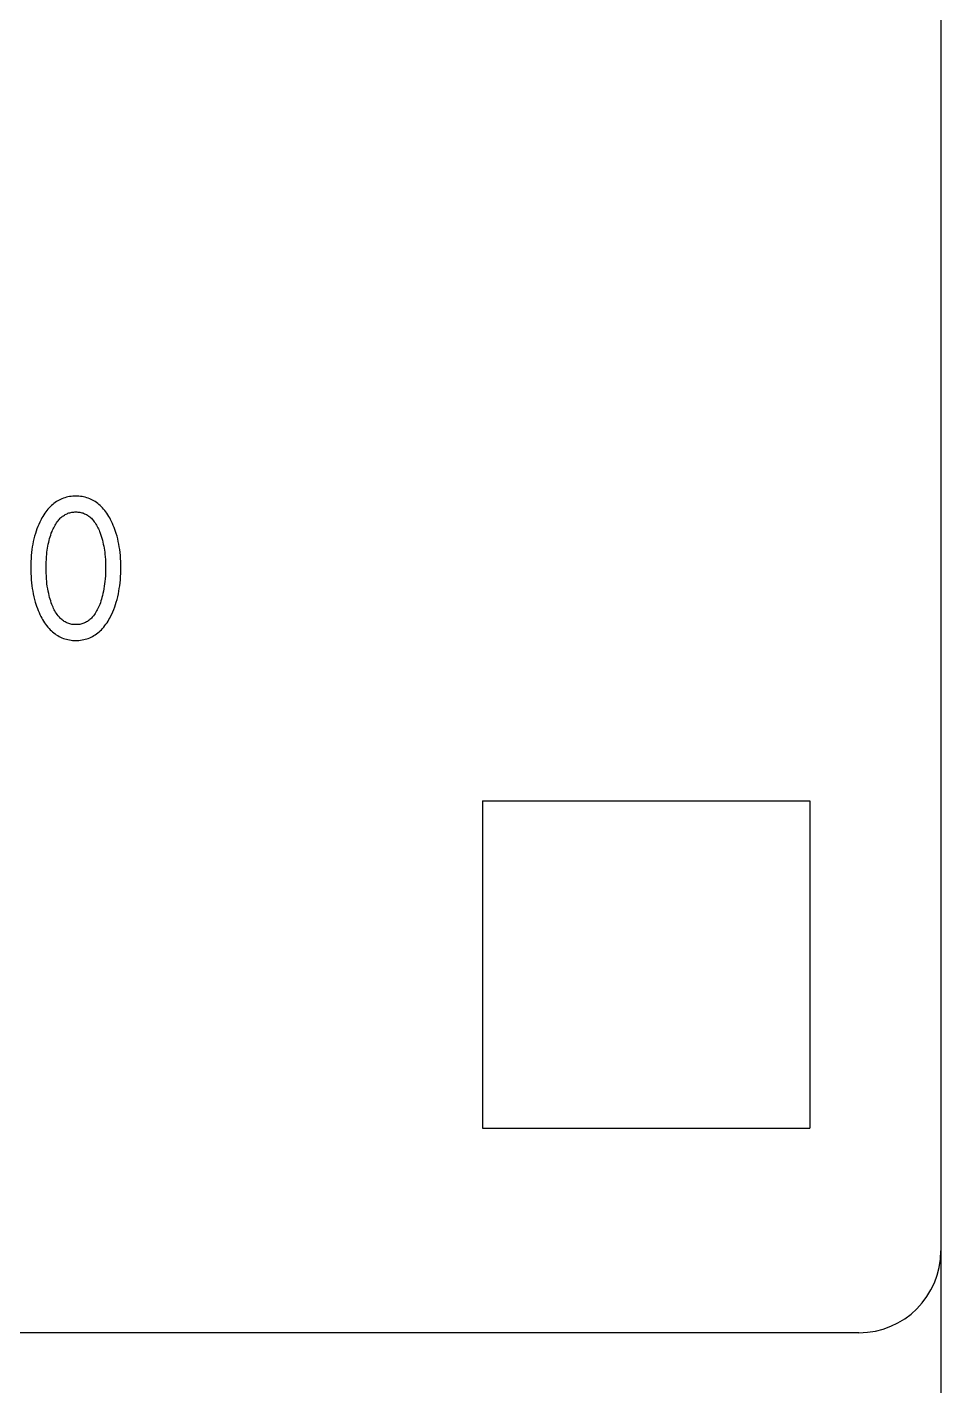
# Model space of a CAD drawing. Extents: x 0 to 420, y 0 to 297.
# Drawn here: x 172.1 to 183.26, y 191.71 to 208.31 of the extents above; entities that cross this region are included whole.
import ezdxf

# ---------------------------------------------------------------- set-up
doc = ezdxf.new("R2010")
doc.units = 0
doc.header["$LTSCALE"] = 23.1
doc.layers.add('10000_FRONT', color=7, linetype='CONTINUOUS')

msp = doc.modelspace()

# ---------------------------------------------------------------- linework, layer by layer
at = {"layer": '10000_FRONT', "color": 7, "linetype": 'CONTINUOUS'}
for p, q in [((183.263, 258.856), (183.263, 170.856)), ((172.396, 202.468), (172.382, 202.455)), ((172.41, 202.481), (172.396, 202.468)), ((172.425, 202.493), (172.41, 202.481)), ((172.44, 202.504), (172.425, 202.493)), ((172.456, 202.515), (172.44, 202.504)), ((172.472, 202.525), (172.456, 202.515)), ((172.489, 202.534), (172.472, 202.525)), ((172.506, 202.543), (172.489, 202.534)), ((172.523, 202.55), (172.506, 202.543)), ((172.541, 202.557), (172.523, 202.55)), ((172.559, 202.563), (172.541, 202.557)), ((172.578, 202.568), (172.559, 202.563)), ((172.596, 202.572), (172.578, 202.568)), ((172.615, 202.576), (172.596, 202.572)), ((172.634, 202.578), (172.615, 202.576)), ((172.654, 202.58), (172.634, 202.578)), ((172.673, 202.581), (172.654, 202.58)), ((172.692, 202.582), (172.673, 202.581)), ((172.711, 202.581), (172.692, 202.582)), ((172.731, 202.58), (172.711, 202.581)), ((172.75, 202.578), (172.731, 202.58)), ((172.769, 202.576), (172.75, 202.578)), ((172.788, 202.572), (172.769, 202.576)), ((172.807, 202.568), (172.788, 202.572)), ((172.825, 202.563), (172.807, 202.568)), ((172.844, 202.557), (172.825, 202.563)), ((172.862, 202.55), (172.844, 202.557)), ((172.879, 202.543), (172.862, 202.55)), ((172.896, 202.534), (172.879, 202.543)), ((172.913, 202.525), (172.896, 202.534)), ((172.929, 202.515), (172.913, 202.525)), ((172.945, 202.504), (172.929, 202.515)), ((172.96, 202.493), (172.945, 202.504)), ((172.975, 202.481), (172.96, 202.493)), ((172.989, 202.468), (172.975, 202.481)), ((173.003, 202.455), (172.989, 202.468)), ((172.268, 202.297), (172.264, 202.29)), ((172.278, 202.316), (172.268, 202.297)), ((172.289, 202.335), (172.278, 202.316)), ((172.301, 202.354), (172.289, 202.335)), ((172.313, 202.372), (172.301, 202.354)), ((172.325, 202.39), (172.313, 202.372)), ((172.338, 202.407), (172.325, 202.39)), ((172.352, 202.424), (172.338, 202.407)), ((172.367, 202.44), (172.352, 202.424)), ((172.382, 202.455), (172.367, 202.44)), ((172.477, 202.282), (172.485, 202.292)), ((172.485, 202.292), (172.493, 202.301)), ((172.493, 202.301), (172.502, 202.311)), ((172.502, 202.311), (172.511, 202.319)), ((172.511, 202.319), (172.521, 202.328)), ((172.521, 202.328), (172.531, 202.336)), ((172.531, 202.336), (172.541, 202.343)), ((172.541, 202.343), (172.552, 202.35)), ((172.552, 202.35), (172.562, 202.356)), ((172.562, 202.356), (172.573, 202.362)), ((172.573, 202.362), (172.585, 202.367)), ((172.585, 202.367), (172.596, 202.372)), ((172.596, 202.372), (172.607, 202.376)), ((172.607, 202.376), (172.619, 202.379)), ((172.619, 202.379), (172.631, 202.382)), ((172.631, 202.382), (172.643, 202.385)), ((172.643, 202.385), (172.655, 202.387)), ((172.655, 202.387), (172.667, 202.388)), ((172.667, 202.388), (172.68, 202.389)), ((172.68, 202.389), (172.692, 202.389)), ((172.692, 202.389), (172.704, 202.389)), ((172.704, 202.389), (172.717, 202.388)), ((172.717, 202.388), (172.729, 202.387)), ((172.729, 202.387), (172.741, 202.385)), ((172.741, 202.385), (172.753, 202.382)), ((172.753, 202.382), (172.765, 202.379)), ((172.765, 202.379), (172.777, 202.376)), ((172.777, 202.376), (172.788, 202.372)), ((172.788, 202.372), (172.8, 202.367)), ((172.8, 202.367), (172.811, 202.362)), ((172.811, 202.362), (172.822, 202.356)), ((172.822, 202.356), (172.833, 202.35)), ((172.833, 202.35), (172.843, 202.343)), ((172.843, 202.343), (172.853, 202.336)), ((172.853, 202.336), (172.863, 202.328)), ((172.863, 202.328), (172.873, 202.319)), ((172.873, 202.319), (172.882, 202.311)), ((172.882, 202.311), (172.891, 202.301)), ((172.891, 202.301), (172.899, 202.292)), ((172.899, 202.292), (172.908, 202.282)), ((173.018, 202.44), (173.003, 202.455)), ((173.032, 202.424), (173.018, 202.44)), ((173.046, 202.407), (173.032, 202.424)), ((173.059, 202.39), (173.046, 202.407)), ((173.072, 202.372), (173.059, 202.39)), ((173.084, 202.354), (173.072, 202.372)), ((173.095, 202.335), (173.084, 202.354)), ((173.106, 202.316), (173.095, 202.335)), ((173.116, 202.297), (173.106, 202.316)), ((173.128, 202.274), (173.116, 202.297)), ((172.198, 202.125), (172.189, 202.093)), ((172.207, 202.153), (172.198, 202.125)), ((172.217, 202.181), (172.207, 202.153)), ((172.227, 202.209), (172.217, 202.181)), ((172.239, 202.236), (172.227, 202.209)), ((172.251, 202.263), (172.239, 202.236)), ((172.264, 202.29), (172.251, 202.263)), ((172.386, 202.107), (172.393, 202.128)), ((172.393, 202.128), (172.402, 202.149)), ((172.402, 202.149), (172.408, 202.165)), ((172.408, 202.165), (172.415, 202.181)), ((172.415, 202.181), (172.422, 202.196)), ((172.422, 202.196), (172.43, 202.211)), ((172.43, 202.211), (172.438, 202.226)), ((172.438, 202.226), (172.447, 202.241)), ((172.447, 202.241), (172.456, 202.255)), ((172.456, 202.255), (172.466, 202.269)), ((172.466, 202.269), (172.477, 202.282)), ((172.908, 202.282), (172.918, 202.269)), ((172.918, 202.269), (172.928, 202.255)), ((172.928, 202.255), (172.937, 202.241)), ((172.937, 202.241), (172.946, 202.226)), ((172.946, 202.226), (172.954, 202.211)), ((172.954, 202.211), (172.962, 202.196)), ((172.962, 202.196), (172.969, 202.181)), ((172.969, 202.181), (172.976, 202.165)), ((172.976, 202.165), (172.983, 202.149)), ((172.983, 202.149), (172.985, 202.143)), ((172.985, 202.143), (172.994, 202.119)), ((173.14, 202.249), (173.128, 202.274)), ((173.15, 202.225), (173.14, 202.249)), ((173.16, 202.2), (173.15, 202.225)), ((173.17, 202.175), (173.16, 202.2)), ((173.178, 202.15), (173.17, 202.175)), ((173.186, 202.125), (173.178, 202.15)), ((173.196, 202.093), (173.186, 202.125)), ((172.16, 201.962), (172.156, 201.929)), ((172.166, 201.995), (172.16, 201.962)), ((172.173, 202.028), (172.166, 201.995)), ((172.18, 202.06), (172.173, 202.028)), ((172.189, 202.093), (172.18, 202.06)), ((172.347, 201.946), (172.351, 201.97)), ((172.351, 201.97), (172.356, 201.995)), ((172.356, 201.995), (172.361, 202.019)), ((172.361, 202.019), (172.367, 202.041)), ((172.367, 202.041), (172.372, 202.063)), ((172.372, 202.063), (172.379, 202.085)), ((172.379, 202.085), (172.386, 202.107)), ((172.994, 202.119), (173.002, 202.094)), ((173.002, 202.094), (173.01, 202.07)), ((173.01, 202.07), (173.017, 202.044)), ((173.017, 202.044), (173.023, 202.019)), ((173.023, 202.019), (173.028, 201.995)), ((173.028, 201.995), (173.033, 201.97)), ((173.033, 201.97), (173.038, 201.946)), ((173.204, 202.06), (173.196, 202.093)), ((173.211, 202.028), (173.204, 202.06)), ((173.218, 201.995), (173.211, 202.028)), ((173.224, 201.962), (173.218, 201.995)), ((173.229, 201.929), (173.224, 201.962)), ((172.145, 201.819), (172.143, 201.783)), ((172.148, 201.856), (172.145, 201.819)), ((172.151, 201.893), (172.148, 201.856)), ((172.156, 201.929), (172.151, 201.893)), ((172.33, 201.773), (172.332, 201.806)), ((172.332, 201.806), (172.334, 201.839)), ((172.334, 201.839), (172.337, 201.872)), ((172.337, 201.872), (172.34, 201.897)), ((172.34, 201.897), (172.343, 201.921)), ((172.343, 201.921), (172.347, 201.946)), ((173.038, 201.946), (173.041, 201.921)), ((173.041, 201.921), (173.045, 201.897)), ((173.045, 201.897), (173.047, 201.872)), ((173.047, 201.872), (173.05, 201.839)), ((173.05, 201.839), (173.053, 201.806)), ((173.053, 201.806), (173.054, 201.773)), ((173.233, 201.893), (173.229, 201.929)), ((173.237, 201.856), (173.233, 201.893)), ((173.239, 201.819), (173.237, 201.856)), ((173.241, 201.783), (173.239, 201.819)), ((172.143, 201.783), (172.142, 201.746)), ((172.142, 201.746), (172.142, 201.709)), ((172.142, 201.709), (172.142, 201.672)), ((172.142, 201.672), (172.143, 201.635)), ((172.143, 201.635), (172.145, 201.598)), ((172.329, 201.74), (172.33, 201.773)), ((172.329, 201.707), (172.329, 201.74)), ((172.329, 201.674), (172.329, 201.707)), ((172.33, 201.64), (172.329, 201.674)), ((172.332, 201.607), (172.33, 201.64)), ((173.054, 201.64), (173.053, 201.607)), ((173.054, 201.773), (173.055, 201.74)), ((173.055, 201.674), (173.054, 201.64)), ((173.055, 201.74), (173.055, 201.707)), ((173.055, 201.707), (173.055, 201.674)), ((173.239, 201.598), (173.241, 201.635)), ((173.242, 201.746), (173.241, 201.783)), ((173.241, 201.635), (173.242, 201.672)), ((173.243, 201.709), (173.242, 201.746)), ((173.242, 201.672), (173.243, 201.709)), ((172.145, 201.598), (172.147, 201.56)), ((172.147, 201.56), (172.151, 201.523)), ((172.151, 201.523), (172.155, 201.486)), ((172.155, 201.486), (172.16, 201.453)), ((172.334, 201.573), (172.332, 201.607)), ((172.337, 201.54), (172.334, 201.573)), ((172.34, 201.51), (172.337, 201.54)), ((172.344, 201.48), (172.34, 201.51)), ((172.349, 201.45), (172.344, 201.48)), ((173.04, 201.48), (173.035, 201.45)), ((173.044, 201.51), (173.04, 201.48)), ((173.047, 201.54), (173.044, 201.51)), ((173.05, 201.573), (173.047, 201.54)), ((173.053, 201.607), (173.05, 201.573)), ((173.224, 201.453), (173.229, 201.487)), ((173.229, 201.487), (173.233, 201.524)), ((173.233, 201.524), (173.237, 201.561)), ((173.237, 201.561), (173.239, 201.598)), ((172.16, 201.453), (172.166, 201.419)), ((172.166, 201.419), (172.172, 201.386)), ((172.172, 201.386), (172.18, 201.353)), ((172.18, 201.353), (172.188, 201.32)), ((172.188, 201.32), (172.197, 201.287)), ((172.354, 201.42), (172.349, 201.45)), ((172.361, 201.39), (172.354, 201.42)), ((172.366, 201.368), (172.361, 201.39)), ((172.372, 201.345), (172.366, 201.368)), ((172.378, 201.323), (172.372, 201.345)), ((172.385, 201.301), (172.378, 201.323)), ((172.393, 201.279), (172.385, 201.301)), ((172.999, 201.301), (172.992, 201.279)), ((173.006, 201.323), (172.999, 201.301)), ((173.012, 201.345), (173.006, 201.323)), ((173.018, 201.368), (173.012, 201.345)), ((173.023, 201.39), (173.018, 201.368)), ((173.03, 201.42), (173.023, 201.39)), ((173.035, 201.45), (173.03, 201.42)), ((173.187, 201.287), (173.196, 201.32)), ((173.196, 201.32), (173.205, 201.353)), ((173.205, 201.353), (173.212, 201.386)), ((173.212, 201.386), (173.218, 201.42)), ((173.218, 201.42), (173.224, 201.453)), ((172.197, 201.287), (172.205, 201.261)), ((172.205, 201.261), (172.213, 201.236)), ((172.213, 201.236), (172.223, 201.21)), ((172.223, 201.21), (172.232, 201.185)), ((172.232, 201.185), (172.243, 201.161)), ((172.243, 201.161), (172.254, 201.136)), ((172.254, 201.136), (172.266, 201.112)), ((172.401, 201.258), (172.393, 201.279)), ((172.407, 201.241), (172.401, 201.258)), ((172.414, 201.225), (172.407, 201.241)), ((172.421, 201.21), (172.414, 201.225)), ((172.429, 201.194), (172.421, 201.21)), ((172.437, 201.179), (172.429, 201.194)), ((172.446, 201.163), (172.437, 201.179)), ((172.455, 201.149), (172.446, 201.163)), ((172.465, 201.134), (172.455, 201.149)), ((172.476, 201.12), (172.465, 201.134)), ((172.919, 201.134), (172.908, 201.12)), ((172.929, 201.149), (172.919, 201.134)), ((172.938, 201.163), (172.929, 201.149)), ((172.947, 201.179), (172.938, 201.163)), ((172.955, 201.194), (172.947, 201.179)), ((172.963, 201.21), (172.955, 201.194)), ((172.97, 201.225), (172.963, 201.21)), ((172.977, 201.241), (172.97, 201.225)), ((172.984, 201.258), (172.977, 201.241)), ((172.992, 201.279), (172.984, 201.258)), ((173.118, 201.112), (173.132, 201.14)), ((173.132, 201.14), (173.145, 201.169)), ((173.145, 201.169), (173.157, 201.198)), ((173.157, 201.198), (173.168, 201.228)), ((173.168, 201.228), (173.178, 201.257)), ((173.178, 201.257), (173.187, 201.287)), ((172.266, 201.112), (172.276, 201.092)), ((172.276, 201.092), (172.287, 201.073)), ((172.287, 201.073), (172.299, 201.054)), ((172.299, 201.054), (172.311, 201.035)), ((172.311, 201.035), (172.323, 201.017)), ((172.323, 201.017), (172.336, 200.999)), ((172.336, 200.999), (172.35, 200.981)), ((172.35, 200.981), (172.365, 200.965)), ((172.365, 200.965), (172.38, 200.949)), ((172.484, 201.11), (172.476, 201.12)), ((172.492, 201.101), (172.484, 201.11)), ((172.501, 201.091), (172.492, 201.101)), ((172.511, 201.082), (172.501, 201.091)), ((172.52, 201.074), (172.511, 201.082)), ((172.53, 201.066), (172.52, 201.074)), ((172.54, 201.058), (172.53, 201.066)), ((172.551, 201.051), (172.54, 201.058)), ((172.562, 201.044), (172.551, 201.051)), ((172.573, 201.038), (172.562, 201.044)), ((172.584, 201.033), (172.573, 201.038)), ((172.595, 201.028), (172.584, 201.033)), ((172.607, 201.024), (172.595, 201.028)), ((172.619, 201.02), (172.607, 201.024)), ((172.631, 201.017), (172.619, 201.02)), ((172.643, 201.015), (172.631, 201.017)), ((172.655, 201.013), (172.643, 201.015)), ((172.667, 201.012), (172.655, 201.013)), ((172.68, 201.011), (172.667, 201.012)), ((172.692, 201.011), (172.68, 201.011)), ((172.705, 201.011), (172.692, 201.011)), ((172.717, 201.012), (172.705, 201.011)), ((172.729, 201.013), (172.717, 201.012)), ((172.741, 201.015), (172.729, 201.013)), ((172.754, 201.017), (172.741, 201.015)), ((172.766, 201.02), (172.754, 201.017)), ((172.777, 201.024), (172.766, 201.02)), ((172.789, 201.028), (172.777, 201.024)), ((172.8, 201.033), (172.789, 201.028)), ((172.811, 201.038), (172.8, 201.033)), ((172.823, 201.044), (172.811, 201.038)), ((172.833, 201.051), (172.823, 201.044)), ((172.844, 201.058), (172.833, 201.051)), ((172.854, 201.066), (172.844, 201.058)), ((172.864, 201.074), (172.854, 201.066)), ((172.874, 201.082), (172.864, 201.074)), ((172.883, 201.091), (172.874, 201.082)), ((172.892, 201.101), (172.883, 201.091)), ((172.9, 201.11), (172.892, 201.101)), ((172.908, 201.12), (172.9, 201.11)), ((173.005, 200.949), (173.02, 200.965)), ((173.02, 200.965), (173.034, 200.981)), ((173.034, 200.981), (173.048, 200.999)), ((173.048, 200.999), (173.061, 201.017)), ((173.061, 201.017), (173.074, 201.035)), ((173.074, 201.035), (173.086, 201.054)), ((173.086, 201.054), (173.097, 201.073)), ((173.097, 201.073), (173.108, 201.092)), ((173.108, 201.092), (173.118, 201.112)), ((172.38, 200.949), (172.394, 200.935)), ((172.394, 200.935), (172.408, 200.922)), ((172.408, 200.922), (172.423, 200.91)), ((172.423, 200.91), (172.438, 200.898)), ((172.438, 200.898), (172.454, 200.887)), ((172.454, 200.887), (172.471, 200.877)), ((172.471, 200.877), (172.487, 200.867)), ((172.487, 200.867), (172.504, 200.858)), ((172.504, 200.858), (172.522, 200.851)), ((172.522, 200.851), (172.54, 200.843)), ((172.54, 200.843), (172.558, 200.837)), ((172.558, 200.837), (172.577, 200.832)), ((172.577, 200.832), (172.596, 200.828)), ((172.596, 200.828), (172.615, 200.824)), ((172.615, 200.824), (172.634, 200.821)), ((172.634, 200.821), (172.653, 200.819)), ((172.653, 200.819), (172.673, 200.818)), ((172.673, 200.818), (172.692, 200.818)), ((172.692, 200.818), (172.712, 200.818)), ((172.712, 200.818), (172.731, 200.819)), ((172.731, 200.819), (172.75, 200.821)), ((172.75, 200.821), (172.77, 200.824)), ((172.77, 200.824), (172.789, 200.828)), ((172.789, 200.828), (172.808, 200.832)), ((172.808, 200.832), (172.826, 200.837)), ((172.826, 200.837), (172.845, 200.843)), ((172.845, 200.843), (172.863, 200.851)), ((172.863, 200.851), (172.88, 200.858)), ((172.88, 200.858), (172.897, 200.867)), ((172.897, 200.867), (172.914, 200.877)), ((172.914, 200.877), (172.93, 200.887)), ((172.93, 200.887), (172.946, 200.898)), ((172.946, 200.898), (172.962, 200.91)), ((172.962, 200.91), (172.977, 200.922)), ((172.977, 200.922), (172.991, 200.935)), ((172.991, 200.935), (173.005, 200.949)), ((177.663, 198.856), (177.663, 194.856)), ((177.663, 198.856), (181.663, 198.856)), ((181.663, 198.856), (181.663, 194.856)), ((177.663, 194.856), (181.663, 194.856)), ((182.263, 192.356), (148.763, 192.356))]:
    msp.add_line(p, q, dxfattribs=at)
msp.add_arc((182.263, 193.356), 1, 270, 360, dxfattribs=at)

doc.saveas('drawing.dxf')
